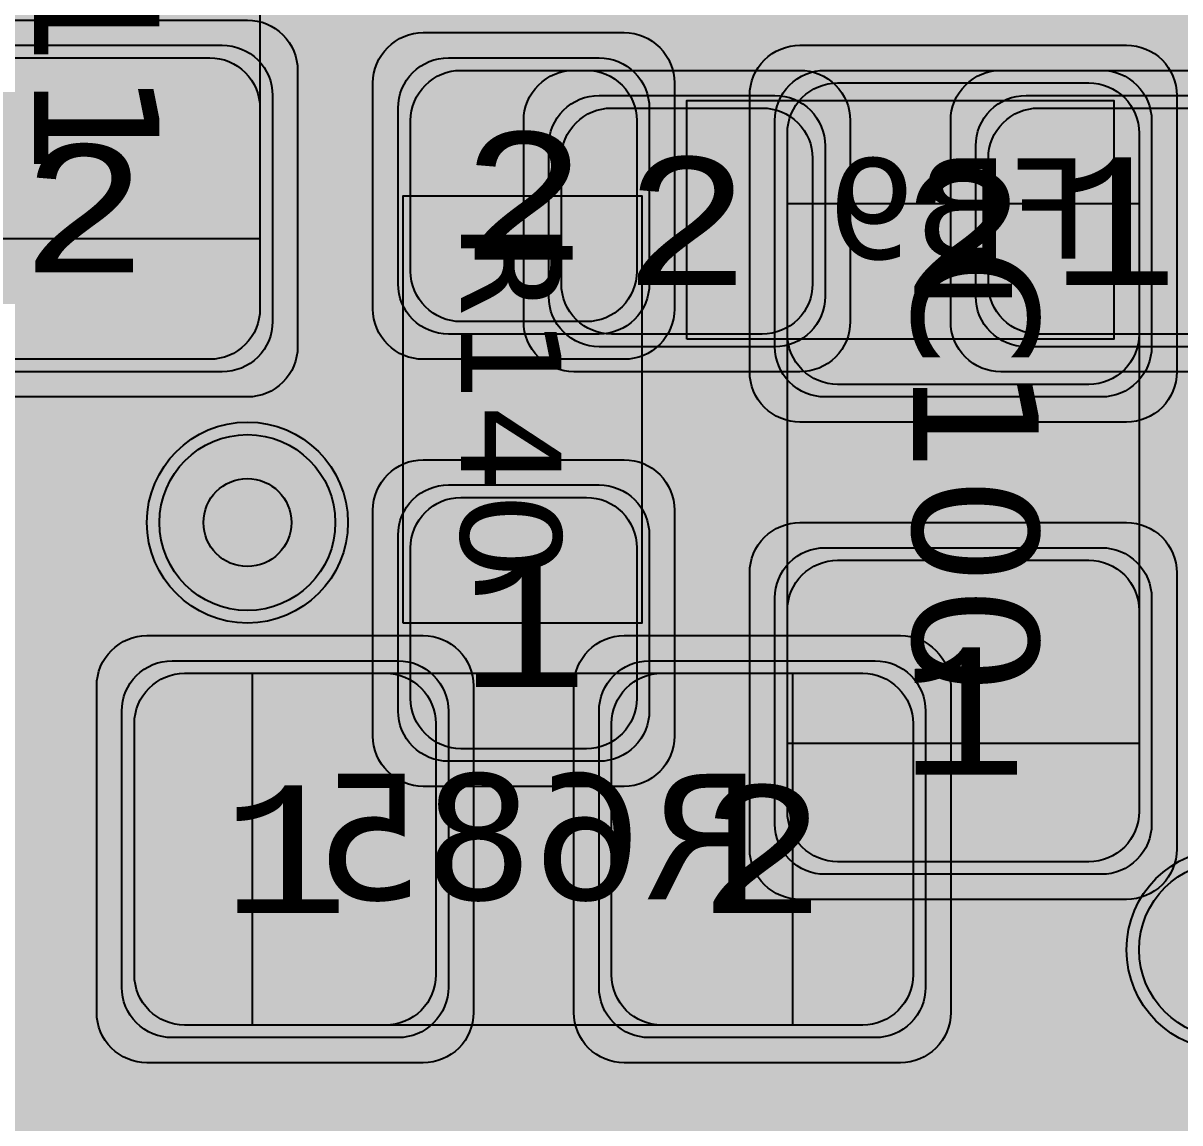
# Model space of a CAD drawing. Extents: x -28 to 199, y -61 to 255.
# Drawn here: x 31.507 to 36.112, y 166.411 to 170.788 of the extents above; entities that cross this region are included whole.
import ezdxf
from ezdxf.enums import TextEntityAlignment as Align

# ---------------------------------------------------------------- set-up
doc = ezdxf.new("R2010")
doc.units = 0
doc.header["$MEASUREMENT"] = 0
for name, color, linetype in [('ASSEMBLY_OUTLINES_BTM', 191, 'CONTINUOUS'), ('ASSEMBLY_OUTLINES_TOP', 102, 'CONTINUOUS'), ('ASSEMBLY_PART_NUMBERS_BTM', 191, 'CONTINUOUS'), ('ASSEMBLY_PART_NUMBERS_TOP', 102, 'CONTINUOUS'), ('ASSEMBLY_REF_DES_BTM', 191, 'CONTINUOUS'), ('ASSEMBLY_REF_DES_TOP', 102, 'CONTINUOUS'), ('DRILL_DRAWING', 21, 'CONTINUOUS'), ('GENERATED_SILKSCREEN_BTM', 255, 'CONTINUOUS'), ('GENERATED_SILKSCREEN_TOP', 140, 'CONTINUOUS'), ('PART_PADS_SMD_BTM', 10, 'CONTINUOUS'), ('PART_PADS_SMD_TOP', 150, 'CONTINUOUS'), ('PIN_NUMBERS_BTM', 8, 'CONTINUOUS'), ('PIN_NUMBERS_TOP', 8, 'CONTINUOUS'), ('PLACEMENT_OUTLINES_BTM', 222, 'CONTINUOUS'), ('PLACEMENT_OUTLINES_TOP', 130, 'CONTINUOUS'), ('PLANE_SHAPES_LAYER_2', 230, 'CONTINUOUS'), ('PLANE_SHAPES_LAYER_3', 81, 'CONTINUOUS'), ('SILKSCREEN_OUTLINES_BTM', 211, 'CONTINUOUS'), ('SILKSCREEN_OUTLINES_TOP', 150, 'CONTINUOUS'), ('SILKSCREEN_REF_DES_BTM', 211, 'CONTINUOUS'), ('SILKSCREEN_REF_DES_TOP', 150, 'CONTINUOUS'), ('SOLDERMASK_PADS_BTM', 12, 'CONTINUOUS'), ('SOLDERMASK_PADS_TOP', 180, 'CONTINUOUS'), ('SOLDERPASTE_PADS_BTM', 12, 'CONTINUOUS'), ('SOLDERPASTE_PADS_TOP', 180, 'CONTINUOUS'), ('TRACES_LAYER_BOTTOM', 10, 'CONTINUOUS'), ('TRACES_LAYER_TOP', 150, 'CONTINUOUS'), ('VIA_HOLES_LAYER_2', 30, 'CONTINUOUS'), ('VIA_HOLES_LAYER_3', 30, 'CONTINUOUS'), ('VIA_HOLES_LAYER_BOTTOM', 30, 'CONTINUOUS'), ('VIA_HOLES_LAYER_TOP', 30, 'CONTINUOUS'), ('VIA_PADS_LAYER_2', 230, 'CONTINUOUS'), ('VIA_PADS_LAYER_3', 81, 'CONTINUOUS'), ('VIA_PADS_LAYER_BOTTOM', 10, 'CONTINUOUS'), ('VIA_PADS_LAYER_TOP', 150, 'CONTINUOUS')]:
    doc.layers.add(name, color=color, linetype=linetype)
doc.styles.add('COURIER_NEW', font='COUR.TTF')
doc.styles.add('VERDANA', font='verdana.TTF')
doc.styles.add('VERIBEST_GERBER_0', font='txt')

msp = doc.modelspace()

# ---------------------------------------------------------------- hatches: boundary and pattern name
at = {"layer": 'PLANE_SHAPES_LAYER_2'}
h = msp.add_hatch(color=256, dxfattribs=at)
h.paths.add_polyline_path([(169.5, 129.25), (149.5, 129.25), (142.25, 122), (142.25, 90.5), (147.5, 90.5), (147.5, 80), (154, 80), (154, 69.25), (131.75, 69.25), (131.75, 73.25), (121.25, 73.25), (121.25, 81), (110.5, 81), (110.5, 125.75), (106.5, 125.75), (106.5, 128.75), (93.5, 128.75), (93.5, 120.25), (91.75, 120.25), (91.75, 121.5), (80, 121.5), (80, 118.25), (73.25, 118.25), (73.25, 124.5), (67.5, 124.5), (67.5, 128), (57.75, 128), (57.75, 120.25), (55.25, 120.25), (55.25, 121.5), (47.5, 121.5), (47.5, 119), (35, 119), (35, 134.75), (32.75, 134.75), (32.75, 159.75), (29.25, 159.75), (29.25, 175.25), (22.5, 175.25), (22.5, 195.25), (17.25, 195.25), (17.25, 198), (22.5, 198), (22.5, 216.5), (40.25, 216.5), (40.25, 235.5), (54.5, 235.5), (54.5, 254), (87.25, 254), (87.25, 236.25), (86.25, 236.25), (86.25, 228.75), (81, 228.75), (81, 218.75), (95.25, 218.75), (95.25, 194.5), (87, 194.5), (87, 172), (131.1, 172), (131.1, 208.75), (115.5, 208.75), (115.5, 213.75), (106.75, 213.75), (106.75, 218.75), (110.25, 222.25), (110.25, 226.25), (142.5, 226.25), (142.5, 221.5), (160.5, 221.5), (160.5, 240.75), (169.5, 240.75)])
h.paths.add_polyline_path([(35.5, 149.5), (41.75, 149.5), (41.75, 152), (39.25, 152), (39.25, 154), (37.75, 154), (37.75, 152), (35.5, 152)], flags=16)
h.paths.add_polyline_path([(37.5, 125.75), (37.5, 128.75), (42.75, 128.75), (42.75, 125.75)], flags=16)
h.paths.add_polyline_path([(52, 127.75), (52, 130.75), (54.25, 130.75), (54.25, 127.75)], flags=16)
h.paths.add_polyline_path([(50.75, 219.5), (50.75, 226.5), (71.75, 226.5), (71.75, 219.5)], flags=16)
h.paths.add_polyline_path([(66.5, 150.75), (66.5, 177.5), (72.25, 177.5), (72.25, 150.75)], flags=16)
h.paths.add_polyline_path([(47.25, 185.25), (73, 185.25), (73, 188.25), (70.25, 188.25), (70.25, 191), (47.25, 191)], flags=16)
h.paths.add_polyline_path([(84.5, 208), (84.5, 212.75), (85, 212.75), (85, 208)], flags=16)
h.paths.add_polyline_path([(61.5, 137.25), (87.75, 137.25), (87.75, 140.5), (84.75, 140.5), (84.75, 143), (61.5, 143)], flags=16)
h.paths.add_polyline_path([(88.75, 127), (88.75, 130), (91, 130), (91, 127)], flags=16)
h.paths.add_polyline_path([(85.5, 130.25), (85.5, 132.5), (91, 132.5), (91, 130.25)], flags=16)
h.paths.add_polyline_path([(108.75, 142.25), (135.75, 142.25), (135.75, 145.75), (132.25, 145.75), (132.25, 149), (108.75, 149)], flags=16)
h.paths.add_polyline_path([(114.25, 126.75), (140.75, 126.75), (140.75, 129.75), (137.25, 129.75), (137.25, 133), (114.25, 133)], flags=16)
h.paths.add_polyline_path([(155.25, 180.25), (166.25, 180.25), (166.25, 186.25), (152.25, 186.25), (152.25, 183), (155.25, 183)], flags=16)
at = {"layer": 'PLANE_SHAPES_LAYER_3'}
h = msp.add_hatch(color=256, dxfattribs=at)
h.paths.add_polyline_path([(169.5, 129.25), (149.5, 129.25), (142.25, 122), (142.25, 90.5), (147.5, 90.5), (147.5, 80), (154, 80), (154, 69.25), (131.75, 69.25), (131.75, 73.25), (121.25, 73.25), (121.25, 81), (110.5, 81), (110.5, 125.75), (106.5, 125.75), (106.5, 128.75), (93.5, 128.75), (93.5, 120.25), (91.75, 120.25), (91.75, 121.5), (80, 121.5), (80, 118.25), (73.25, 118.25), (73.25, 124.5), (67.5, 124.5), (67.5, 127.75), (58.25, 127.75), (58.25, 130.25), (88.75, 130.25), (88.75, 127), (91, 127), (91, 132.5), (55, 132.5), (55, 131.25), (52, 131.25), (52, 127.75), (55, 127.75), (55, 127.25), (57.75, 127.25), (57.75, 120.25), (55.25, 120.25), (55.25, 121.5), (47.5, 121.5), (47.5, 119), (35, 119), (35, 134.75), (32.75, 134.75), (32.75, 159.75), (29.25, 159.75), (29.25, 175.25), (22.5, 175.25), (22.5, 195.25), (17.25, 195.25), (17.25, 198), (22.5, 198), (22.5, 216.5), (40.25, 216.5), (40.25, 235.5), (54.5, 235.5), (54.5, 254), (87.25, 254), (87.25, 236.25), (86.25, 236.25), (86.25, 228.75), (81, 228.75), (81, 218.75), (95.25, 218.75), (95.25, 194.5), (87, 194.5), (87, 172), (131.1, 172), (131.1, 208.75), (115.5, 208.75), (115.5, 213.75), (106.75, 213.75), (106.75, 218.75), (110.25, 222.25), (110.25, 226.25), (142.5, 226.25), (142.5, 221.5), (160.5, 221.5), (160.5, 240.75), (169.5, 240.75)])
h.paths.add_polyline_path([(35.5, 149.5), (41.75, 149.5), (41.75, 152), (39.25, 152), (39.25, 154), (37.75, 154), (37.75, 152), (35.5, 152)], flags=16)
h.paths.add_polyline_path([(37.5, 125.75), (37.5, 128.75), (42.75, 128.75), (42.75, 125.75)], flags=16)
h.paths.add_polyline_path([(50.75, 219.5), (50.75, 226.5), (71.75, 226.5), (71.75, 219.5)], flags=16)
h.paths.add_polyline_path([(66.5, 150.75), (66.5, 177.5), (72.25, 177.5), (72.25, 150.75)], flags=16)
h.paths.add_polyline_path([(47.25, 185.25), (73, 185.25), (73, 188.25), (70.25, 188.25), (70.25, 191), (47.25, 191)], flags=16)
h.paths.add_polyline_path([(84.5, 208), (84.5, 212.75), (85, 212.75), (85, 208)], flags=16)
h.paths.add_polyline_path([(61.5, 137.25), (87.75, 137.25), (87.75, 140.5), (84.75, 140.5), (84.75, 143), (61.5, 143)], flags=16)
h.paths.add_polyline_path([(108.75, 142.25), (135.75, 142.25), (135.75, 145.75), (132.25, 145.75), (132.25, 149), (108.75, 149)], flags=16)
h.paths.add_polyline_path([(114.25, 126.75), (140.75, 126.75), (140.75, 129.75), (137.25, 129.75), (137.25, 133), (114.25, 133)], flags=16)
h.paths.add_polyline_path([(155.25, 180.25), (166.25, 180.25), (166.25, 186.25), (152.25, 186.25), (152.25, 183), (155.25, 183)], flags=16)
at = {"layer": 'VIA_HOLES_LAYER_2'}
h = msp.add_hatch(color=256, dxfattribs=at)
edge = h.paths.add_edge_path()
edge.add_arc((32.4, 168.8), 0.175, 0, 360)
at = {"layer": 'VIA_HOLES_LAYER_3'}
h = msp.add_hatch(color=256, dxfattribs=at)
edge = h.paths.add_edge_path()
edge.add_arc((32.4, 168.8), 0.175, 0, 360)
at = {"layer": 'VIA_HOLES_LAYER_BOTTOM'}
h = msp.add_hatch(color=256, dxfattribs=at)
edge = h.paths.add_edge_path()
edge.add_arc((32.4, 168.8), 0.175, 0, 360)
at = {"layer": 'VIA_HOLES_LAYER_TOP'}
h = msp.add_hatch(color=256, dxfattribs=at)
edge = h.paths.add_edge_path()
edge.add_arc((32.4, 168.8), 0.175, 0, 360)

# ---------------------------------------------------------------- linework, layer by layer
at = {"layer": 'ASSEMBLY_OUTLINES_BTM'}
for points in [[(34.15, 169.53), (34.15, 170.48), (35.85, 170.48), (35.85, 169.53)], [(32.42, 166.8), (32.42, 168.2), (34.57, 168.2), (34.57, 166.8)]]:
    msp.add_lwpolyline(points, close=True, dxfattribs=at)
at = {"layer": 'ASSEMBLY_OUTLINES_TOP'}
for points in [[(31.05, 169.93), (31.05, 172.08), (32.45, 172.08), (32.45, 169.93)], [(33.02, 168.4), (33.02, 170.1), (33.97, 170.1), (33.97, 168.4)], [(34.55, 167.92), (34.55, 170.07), (35.95, 170.07), (35.95, 167.92)]]:
    msp.add_lwpolyline(points, close=True, dxfattribs=at)
at = {"layer": 'GENERATED_SILKSCREEN_BTM', "const_width": 0.15}
for points in [[(31.3096, 170.006), (31.5792, 170.006), (31.5824, 170.006), (31.5872, 170.0076), (31.5888, 170.0092), (31.7232, 170.118), (31.7256, 170.1188), (31.7264, 170.1204), (31.728, 170.1228), (31.7296, 170.1284), (31.7304, 170.1316), (31.7304, 170.3508), (31.7296, 170.3548), (31.728, 170.358), (31.7264, 170.3604), (31.7256, 170.3612), (31.7232, 170.3636), (31.5888, 170.4732), (31.5856, 170.474), (31.584, 170.4748), (31.5824, 170.4756), (31.5792, 170.4764), (31.3096, 170.4764)], [(31.9416, 170.3564), (32.0448, 170.4708), (32.0504, 170.4748), (32.056, 170.4764), (32.4712, 170.4764), (32.4768, 170.4748), (32.4816, 170.4708), (32.4856, 170.466), (32.4872, 170.4604), (32.4872, 170.1108), (32.4872, 170.1084), (32.4872, 170.106), (32.4872, 169.6924), (32.4856, 169.6868), (32.4816, 169.6812), (32.4768, 169.6772), (32.4712, 169.6764), (32.0512, 169.6764), (31.92, 169.7908), (31.9168, 169.7956), (31.9152, 169.802), (31.9152, 169.9732), (32.0328, 170.106), (31.9488, 170.1732), (31.9464, 170.1764), (31.944, 170.1804), (31.9424, 170.1844), (31.9416, 170.1868), (31.9416, 170.3564)], [(32.6872, 170.4436), (32.6816, 170.4452), (32.6768, 170.4484), (32.6744, 170.454), (32.6736, 170.4596), (32.6744, 170.466), (32.6768, 170.4708), (32.6816, 170.4748), (32.6872, 170.4764), (33.2272, 170.4764), (33.2328, 170.4748), (33.2376, 170.4708), (33.2416, 170.466), (33.2432, 170.4604), (33.2432, 169.6924), (33.2416, 169.6868), (33.2376, 169.682), (33.2328, 169.6796), (33.2272, 169.6788), (33.2208, 169.6796), (33.2152, 169.682), (33.2112, 169.6868), (33.2096, 169.6924), (33.2096, 170.0964), (32.8472, 170.0964), (32.8416, 170.0972), (32.8368, 170.1012), (32.8344, 170.1068), (32.8336, 170.1124), (32.8344, 170.118), (32.8368, 170.1236), (32.8416, 170.1276), (32.8472, 170.1292), (33.2096, 170.1292), (33.2096, 170.4436), (32.6872, 170.4436)], [(31.6976, 170.3428), (31.6976, 170.1396), (31.5744, 170.038), (31.316, 170.038), (31.1912, 170.1396), (31.1912, 170.3428), (31.316, 170.4436), (31.5744, 170.4436), (31.6976, 170.3428)], [(32.4536, 170.4436), (32.064, 170.4436), (31.9744, 170.3436), (31.9744, 170.1956), (32.0632, 170.1244), (32.4536, 170.1244), (32.4536, 170.4436)], [(32.4536, 170.0916), (32.0648, 170.0916), (31.9472, 169.9596), (31.9472, 169.8092), (32.0632, 169.7092), (32.4536, 169.7092), (32.4536, 170.0916)], [(31.5888, 169.6796), (31.7232, 169.7892), (31.7256, 169.7908), (31.7272, 169.7932), (31.728, 169.798), (31.7272, 169.8036), (31.7248, 169.8092), (31.7208, 169.8132), (31.716, 169.8164), (31.7104, 169.8172), (31.7048, 169.8156), (31.5744, 169.7092), (31.316, 169.7092)], [(31.3096, 169.6764), (31.5792, 169.6764), (31.5824, 169.6772), (31.5856, 169.678), (31.5888, 169.6796)], [(33.3812, 168.9712), (33.3844, 168.9704), (33.3868, 168.9696), (33.39, 168.968), (33.4988, 168.88), (33.4988, 169.2136), (32.9764, 169.2136), (32.9708, 169.2152), (32.966, 169.2184), (32.9636, 169.224), (32.9628, 169.2296), (32.9636, 169.236), (32.966, 169.2408), (32.9708, 169.2448), (32.9764, 169.2464), (33.5164, 169.2464), (33.522, 169.2448), (33.5268, 169.2408), (33.5308, 169.236), (33.5324, 169.2304), (33.5324, 168.8456), (33.5316, 168.84), (33.5292, 168.836), (33.526, 168.8336), (33.5204, 168.832), (33.5172, 168.8304), (33.5132, 168.8296), (33.5092, 168.8304), (33.506, 168.8328), (33.3756, 168.9392), (33.1172, 168.9392), (32.9924, 168.8376), (32.9924, 168.58), (33.1172, 168.48), (33.3756, 168.48), (33.506, 168.5856), (33.5116, 168.588), (33.5164, 168.588), (33.522, 168.5848), (33.526, 168.5808), (33.5292, 168.5752), (33.5308, 168.5696), (33.53, 168.5664), (33.5292, 168.564), (33.5276, 168.5616), (33.5252, 168.56), (33.39, 168.4496), (33.3876, 168.448), (33.3844, 168.448), (33.3812, 168.4464), (33.1116, 168.4464), (33.11, 168.4464), (33.1084, 168.4472), (33.1076, 168.4472), (33.106, 168.448), (33.1044, 168.448), (33.1012, 168.4496), (32.966, 168.56), (32.9636, 168.5624), (32.9628, 168.564), (32.9612, 168.5688), (32.9604, 168.572), (32.9604, 168.8456), (32.9612, 168.8488), (32.9628, 168.8536), (32.9628, 168.8552), (32.9644, 168.856), (32.9652, 168.8576), (32.966, 168.8592), (33.1012, 168.968), (33.1052, 168.9696), (33.1084, 168.9704), (33.1116, 168.9712), (33.3812, 168.9712)], [(33.7436, 168.9512), (33.7692, 168.8744), (33.7436, 168.7976), (33.7436, 168.7952), (33.7428, 168.792), (33.7428, 168.5448), (33.7428, 168.5424), (33.7436, 168.54), (33.7444, 168.5368), (33.7476, 168.5336), (33.8276, 168.4512), (33.8316, 168.448), (33.8356, 168.4472), (33.8388, 168.4464), (34.1324, 168.4464), (34.1348, 168.4464), (34.1372, 168.4472), (34.1404, 168.448), (34.1436, 168.4512), (34.2236, 168.5336), (34.2276, 168.5368), (34.2284, 168.54), (34.2284, 168.5448), (34.2284, 168.792), (34.2284, 168.7952), (34.2284, 168.7968), (34.2276, 168.7976), (34.202, 168.8744), (34.2276, 168.9512), (34.2284, 168.952), (34.2284, 168.9568), (34.2284, 169.1488), (34.2284, 169.152), (34.2276, 169.156), (34.2236, 169.16), (34.1436, 169.2424), (34.1404, 169.2448), (34.1372, 169.2456), (34.1348, 169.2464), (34.1324, 169.2464), (33.8388, 169.2464), (33.8356, 169.2456), (33.8316, 169.2448), (33.8276, 169.2424), (33.7476, 169.16), (33.7444, 169.1552), (33.7436, 169.152), (33.7428, 169.1488), (33.7428, 168.9568), (33.7428, 168.9536), (33.7436, 168.952), (33.7436, 168.9512)], [(34.6052, 169.2432), (34.4708, 169.1336), (34.4676, 169.1296), (34.466, 169.1232), (34.4668, 169.1184), (34.4684, 169.1144), (34.4708, 169.1112), (34.4748, 169.108), (34.4788, 169.1056), (34.4828, 169.1048), (34.4868, 169.1048), (34.49, 169.1072), (34.6212, 169.2136), (34.8804, 169.2136), (35.0036, 169.1128), (35.0036, 168.8256), (34.8948, 168.9144), (34.8916, 168.9152), (34.89, 168.916), (34.8892, 168.916), (34.8892, 168.9168), (34.8852, 168.9176), (34.6156, 168.9176), (34.6124, 168.9168), (34.6124, 168.916), (34.6108, 168.916), (34.6084, 168.9152), (34.606, 168.9144), (34.4708, 168.8056), (34.47, 168.8032), (34.4684, 168.8024), (34.4676, 168.8016), (34.4676, 168.8), (34.466, 168.7944), (34.4652, 168.792), (34.4652, 168.572), (34.466, 168.568), (34.4676, 168.5648), (34.4684, 168.5616), (34.4708, 168.5592), (34.6052, 168.4496), (34.6092, 168.448), (34.61, 168.4472), (34.6124, 168.4472), (34.6132, 168.4464), (34.614, 168.4464), (34.6156, 168.4464), (34.8852, 168.4464), (34.8884, 168.4472), (34.8916, 168.448), (34.8948, 168.4496), (35.0292, 168.5592), (35.0316, 168.5608), (35.0324, 168.5616), (35.034, 168.564), (35.0356, 168.5696), (35.0364, 168.572), (35.0364, 169.1208), (35.0356, 169.1248), (35.034, 169.128), (35.0324, 169.1296), (35.0316, 169.1312), (35.0292, 169.1336), (34.8948, 169.2432), (34.8916, 169.244), (34.89, 169.2448), (34.8884, 169.2456), (34.8852, 169.2464), (34.6156, 169.2464), (34.6124, 169.2456), (34.6108, 169.2448), (34.6084, 169.244), (34.6052, 169.2432)], [(35.226, 168.9424), (35.2236, 168.944), (35.2228, 168.948), (35.2212, 168.952), (35.2204, 168.956), (35.2204, 169.1208), (35.2212, 169.1248), (35.2228, 169.1272), (35.2228, 169.1296), (35.2236, 169.1304), (35.2252, 169.1312), (35.226, 169.1328), (35.362, 169.2432), (35.366, 169.2448), (35.3692, 169.2456), (35.3724, 169.2464), (35.7756, 169.2464), (35.7828, 169.2448), (35.7876, 169.2408), (35.7916, 169.236), (35.7932, 169.2304), (35.7932, 168.4624), (35.7916, 168.456), (35.7876, 168.452), (35.7828, 168.4496), (35.7772, 168.4488), (35.7708, 168.4496), (35.7652, 168.452), (35.7612, 168.456), (35.7596, 168.4624), (35.7596, 168.8304), (35.3836, 168.8304), (35.2524, 168.4576), (35.2492, 168.452), (35.2436, 168.4488), (35.238, 168.448), (35.2324, 168.4496), (35.2276, 168.452), (35.2236, 168.456), (35.222, 168.4616), (35.2228, 168.468), (35.354, 168.8408), (35.226, 168.9424)], [(34.1964, 169.14), (34.1964, 168.9584), (34.1748, 168.8896), (33.798, 168.8896), (33.7748, 168.9584), (33.7748, 169.14), (33.846, 169.2136), (34.1244, 169.2136), (34.1964, 169.14)], [(35.7596, 169.2136), (35.3772, 169.2136), (35.2524, 169.1128), (35.2524, 168.964), (35.3772, 168.8624), (35.7596, 168.8624), (35.7596, 169.2136)], [(34.1964, 168.7888), (34.1964, 168.552), (34.1244, 168.4792), (33.846, 168.4792), (33.7748, 168.552), (33.7748, 168.7888), (33.798, 168.8576), (34.1748, 168.8576), (34.1964, 168.7888)], [(35.0036, 168.784), (35.0036, 168.58), (34.8804, 168.4792), (34.622, 168.4792), (34.4972, 168.58), (34.4972, 168.784), (34.622, 168.8856), (34.8804, 168.8856), (35.0036, 168.784)]]:
    msp.add_lwpolyline(points, dxfattribs=at)
for points in [[(35.292098, 170.480005, 1.22306e-05), (35.292089, 170.479995), (34.707911, 170.479995, 1.22306e-05), (34.707902, 170.480005), (35.292098, 170.480005)], [(35.283844, 169.529995), (34.716156, 169.529995, 1.1642e-05), (34.716164, 169.530005), (35.283836, 169.530005, 1.1642e-05), (35.283844, 169.529995)], [(33.769515, 168.200005, 1.10969e-05), (33.769508, 168.199995), (33.230492, 168.199995, 1.10969e-05), (33.230485, 168.200005), (33.769515, 168.200005)], [(33.769515, 166.799995), (33.230485, 166.799995, 1.10969e-05), (33.230492, 166.800005), (33.769508, 166.800005, 1.10969e-05), (33.769515, 166.799995)]]:
    msp.add_lwpolyline(points, format="xyb", dxfattribs=at)
at = {"layer": 'GENERATED_SILKSCREEN_TOP', "const_width": 0.15}
for points in [[(32.450005, 170.730485, 1.10969e-05), (32.449995, 170.730492), (32.449995, 171.269508, 1.10969e-05), (32.450005, 171.269515), (32.450005, 170.730485)], [(33.020005, 168.957911, 1.22306e-05), (33.019995, 168.957902), (33.019995, 169.542098, 1.22306e-05), (33.020005, 169.542089), (33.020005, 168.957911)], [(33.970005, 168.966156, 1.1642e-05), (33.969995, 168.966164), (33.969995, 169.533836, 1.1642e-05), (33.970005, 169.533844), (33.970005, 168.966156)], [(34.550005, 168.730492, 1.10969e-05), (34.549995, 168.730485), (34.549995, 169.269515, 1.10969e-05), (34.550005, 169.269508), (34.550005, 168.730492)], [(35.950005, 168.730485, 1.10969e-05), (35.949995, 168.730492), (35.949995, 169.269508, 1.10969e-05), (35.950005, 169.269515), (35.950005, 168.730485)]]:
    msp.add_lwpolyline(points, format="xyb", dxfattribs=at)
for points in [[(32.5592, 166.8252), (32.5608, 166.8228), (32.5648, 166.822), (32.5688, 166.8196), (32.5728, 166.8196), (32.7376, 166.8196), (32.7416, 166.8196), (32.744, 166.822), (32.7464, 166.822), (32.7472, 166.8228), (32.748, 166.8236), (32.7504, 166.8252), (32.86, 166.9612), (32.8616, 166.9652), (32.8624, 166.9676), (32.8632, 166.9716), (32.8632, 167.3748), (32.8616, 167.382), (32.8576, 167.386), (32.8536, 167.3908), (32.8472, 167.3924), (32.0792, 167.3924), (32.0728, 167.3908), (32.0688, 167.3868), (32.0664, 167.382), (32.0656, 167.3764), (32.0664, 167.37), (32.0688, 167.3644), (32.0728, 167.3604), (32.0792, 167.3588), (32.4472, 167.3588), (32.4472, 166.9828), (32.0744, 166.8516), (32.0688, 166.8484), (32.0656, 166.8428), (32.0648, 166.8364), (32.0664, 166.8316), (32.0696, 166.8268), (32.0736, 166.8228), (32.0784, 166.8204), (32.0848, 166.822), (32.4576, 166.9532), (32.5592, 166.8252)], [(32.8304, 167.3588), (32.8304, 166.9756), (32.7296, 166.8516), (32.5808, 166.8516), (32.4792, 166.9756), (32.4792, 167.3588), (32.8304, 167.3588)], [(33.5992, 166.4296), (33.4648, 166.5392), (33.4608, 166.5416), (33.46, 166.5448), (33.4584, 166.548), (33.4576, 166.552), (33.4576, 167.1008), (33.4584, 167.1048), (33.46, 167.108), (33.4616, 167.1096), (33.4624, 167.1112), (33.464, 167.1136), (33.5992, 167.2232), (33.6016, 167.224), (33.604, 167.2248), (33.6048, 167.2256), (33.608, 167.2264), (33.8776, 167.2264), (33.8816, 167.2256), (33.8832, 167.2248), (33.8856, 167.224), (33.888, 167.2232), (34.0232, 167.1136), (34.0264, 167.1096), (34.028, 167.1032), (34.0272, 167.0984), (34.0256, 167.0944), (34.0232, 167.0912), (34.0192, 167.088), (34.0152, 167.0856), (34.0112, 167.0848), (34.0072, 167.0848), (34.004, 167.0872), (33.872, 167.1936), (33.6136, 167.1936), (33.4904, 167.0928), (33.4904, 166.56), (33.6136, 166.4592), (33.872, 166.4592), (34.004, 166.5656), (34.0072, 166.5672), (34.0112, 166.568), (34.0152, 166.5672), (34.0192, 166.5648), (34.0232, 166.5616), (34.0256, 166.5576), (34.0272, 166.5528), (34.028, 166.548), (34.0264, 166.5432), (34.0232, 166.5392), (33.888, 166.4296), (33.8848, 166.428), (33.884, 166.4272), (33.8816, 166.4272), (33.8808, 166.4264), (33.88, 166.4264), (33.8776, 166.4264), (33.608, 166.4264), (33.6048, 166.4272), (33.6016, 166.428), (33.5992, 166.4296)], [(34.3536, 166.4296), (34.2192, 166.5392), (34.2152, 166.5432), (34.2144, 166.5456), (34.2144, 166.548), (34.2152, 166.5536), (34.2184, 166.5592), (34.2216, 166.5632), (34.2264, 166.5664), (34.232, 166.5672), (34.2376, 166.5656), (34.368, 166.4592), (34.6264, 166.4592), (34.7512, 166.56), (34.7512, 166.8472), (34.6424, 166.7592), (34.6392, 166.7576), (34.6384, 166.7568), (34.636, 166.756), (34.6328, 166.756), (34.3632, 166.756), (34.36, 166.756), (34.3552, 166.7576), (34.3536, 166.7592), (34.2192, 166.868), (34.2176, 166.8688), (34.216, 166.8704), (34.2144, 166.8728), (34.2128, 166.8784), (34.212, 166.8816), (34.212, 167.1008), (34.2128, 167.1048), (34.2144, 167.108), (34.216, 167.1104), (34.2176, 167.1112), (34.2192, 167.1136), (34.3536, 167.2232), (34.3568, 167.224), (34.3592, 167.2248), (34.36, 167.2256), (34.3632, 167.2264), (34.6328, 167.2264), (34.636, 167.2256), (34.6368, 167.2256), (34.6376, 167.2248), (34.64, 167.224), (34.6432, 167.2232), (34.7776, 167.1136), (34.78, 167.1096), (34.7808, 167.1064), (34.7824, 167.104), (34.7832, 167.1008), (34.7832, 166.552), (34.7824, 166.5496), (34.7808, 166.544), (34.78, 166.5424), (34.7776, 166.5392), (34.6432, 166.4296), (34.6392, 166.428), (34.6384, 166.4272), (34.6368, 166.4272), (34.6352, 166.4264), (34.6344, 166.4264), (34.6328, 166.4264), (34.3632, 166.4264), (34.36, 166.4272), (34.3568, 166.428), (34.3536, 166.4296)], [(34.2448, 167.0928), (34.2448, 166.8896), (34.368, 166.788), (34.6264, 166.788), (34.7512, 166.8896), (34.7512, 167.0928), (34.6264, 167.1936), (34.368, 167.1936), (34.2448, 167.0928)], [(35.1184, 166.9512), (35.1152, 166.9504), (35.1128, 166.9496), (35.1096, 166.948), (35.0008, 166.86), (35.0008, 167.1936), (35.5232, 167.1936), (35.5288, 167.1952), (35.5336, 167.1984), (35.536, 167.204), (35.5368, 167.2096), (35.536, 167.216), (35.5336, 167.2208), (35.5288, 167.2248), (35.5232, 167.2264), (34.9832, 167.2264), (34.9776, 167.2248), (34.9728, 167.2208), (34.9688, 167.216), (34.9672, 167.2104), (34.9672, 166.8256), (34.968, 166.82), (34.9704, 166.816), (34.9736, 166.8136), (34.9792, 166.812), (34.9832, 166.8104), (34.9864, 166.8096), (34.9904, 166.8104), (34.9936, 166.8128), (35.124, 166.9192), (35.3824, 166.9192), (35.5072, 166.8176), (35.5072, 166.56), (35.3824, 166.46), (35.124, 166.46), (34.9936, 166.5656), (34.988, 166.568), (34.9832, 166.568), (34.9784, 166.5648), (34.9736, 166.5608), (34.9704, 166.5552), (34.9696, 166.5496), (34.9704, 166.544), (34.9744, 166.54), (35.1096, 166.4296), (35.112, 166.428), (35.1152, 166.428), (35.1184, 166.4264), (35.388, 166.4264), (35.3904, 166.4264), (35.3912, 166.4272), (35.392, 166.4272), (35.3936, 166.428), (35.3952, 166.428), (35.3984, 166.4296), (35.5336, 166.54), (35.536, 166.5424), (35.5368, 166.544), (35.5384, 166.5488), (35.5392, 166.552), (35.5392, 166.8256), (35.5384, 166.8288), (35.5368, 166.8336), (35.5368, 166.8352), (35.536, 166.836), (35.5344, 166.8376), (35.5336, 166.8392), (35.3984, 166.948), (35.3944, 166.9496), (35.3912, 166.9504), (35.388, 166.9512), (35.1184, 166.9512)], [(32.096, 166.5204), (32.0952, 166.5268), (32.0912, 166.53), (32.0856, 166.5324), (32.0792, 166.5332), (32.0736, 166.5324), (32.068, 166.53), (32.064, 166.5268), (32.0632, 166.5204), (32.0632, 166.2084)], [(32.096, 166.2084), (32.096, 166.3492), (32.8472, 166.3492), (32.8528, 166.35), (32.8568, 166.3524), (32.8592, 166.3564), (32.86, 166.362), (32.8608, 166.366), (32.8608, 166.37), (32.8592, 166.3732), (32.856, 166.3764), (32.6368, 166.5324), (32.6312, 166.5348), (32.6264, 166.5348), (32.6208, 166.5324), (32.6168, 166.5284), (32.6136, 166.5236), (32.612, 166.518), (32.6136, 166.5124), (32.6176, 166.5084), (32.7968, 166.3804), (32.096, 166.3804), (32.096, 166.5204)]]:
    msp.add_lwpolyline(points, dxfattribs=at)
at = {"layer": 'PART_PADS_SMD_BTM'}
for points in [[(34.7, 169.7, -0.4142135624), (34.5, 169.5), (33.8, 169.5, -0.4142135624), (33.6, 169.7), (33.6, 170.3, -0.4142135624), (33.8, 170.5), (34.5, 170.5, -0.4142135624), (34.7, 170.3)], [(36.4, 169.7, -0.4142135624), (36.2, 169.5), (35.5, 169.5, -0.4142135624), (35.3, 169.7), (35.3, 170.3, -0.4142135624), (35.5, 170.5), (36.2, 170.5, -0.4142135624), (36.4, 170.3)], [(33, 168.25, -0.4142135624), (33.2, 168.05), (33.2, 166.95, -0.4142135624), (33, 166.75), (32.1, 166.75, -0.4142135624), (31.9, 166.95), (31.9, 168.05, -0.4142135624), (32.1, 168.25)], [(34.9, 168.25, -0.4142135624), (35.1, 168.05), (35.1, 166.95, -0.4142135624), (34.9, 166.75), (34, 166.75, -0.4142135624), (33.8, 166.95), (33.8, 168.05, -0.4142135624), (34, 168.25)]]:
    msp.add_lwpolyline(points, format="xyb", close=True, dxfattribs=at)
at = {"layer": 'PART_PADS_SMD_TOP'}
for points in [[(31, 170.5, -0.4142135624), (31.2, 170.7), (32.3, 170.7, -0.4142135624), (32.5, 170.5), (32.5, 169.6, -0.4142135624), (32.3, 169.4), (31.2, 169.4, -0.4142135624), (31, 169.6)], [(33.2, 169.55, -0.4142135624), (33, 169.75), (33, 170.45, -0.4142135624), (33.2, 170.65), (33.8, 170.65, -0.4142135624), (34, 170.45), (34, 169.75, -0.4142135624), (33.8, 169.55)], [(36, 169.5, -0.4142135624), (35.8, 169.3), (34.7, 169.3, -0.4142135624), (34.5, 169.5), (34.5, 170.4, -0.4142135624), (34.7, 170.6), (35.8, 170.6, -0.4142135624), (36, 170.4)], [(33.2, 167.85, -0.4142135624), (33, 168.05), (33, 168.75, -0.4142135624), (33.2, 168.95), (33.8, 168.95, -0.4142135624), (34, 168.75), (34, 168.05, -0.4142135624), (33.8, 167.85)], [(36, 167.6, -0.4142135624), (35.8, 167.4), (34.7, 167.4, -0.4142135624), (34.5, 167.6), (34.5, 168.5, -0.4142135624), (34.7, 168.7), (35.8, 168.7, -0.4142135624), (36, 168.5)]]:
    msp.add_lwpolyline(points, format="xyb", close=True, dxfattribs=at)
at = {"layer": 'PLACEMENT_OUTLINES_BTM'}
for points in [[(34.15, 169.53), (34.15, 170.48), (35.85, 170.48), (35.85, 169.53)], [(32.42, 166.8), (32.42, 168.2), (34.57, 168.2), (34.57, 166.8)]]:
    msp.add_lwpolyline(points, close=True, dxfattribs=at)
at = {"layer": 'PLACEMENT_OUTLINES_TOP'}
for points in [[(31.05, 169.93), (31.05, 172.08), (32.45, 172.08), (32.45, 169.93)], [(33.02, 168.4), (33.02, 170.1), (33.97, 170.1), (33.97, 168.4)], [(34.55, 167.92), (34.55, 170.07), (35.95, 170.07), (35.95, 167.92)]]:
    msp.add_lwpolyline(points, close=True, dxfattribs=at)
at = {"layer": 'SILKSCREEN_OUTLINES_BTM'}
for points in [[(34.15, 169.53), (34.15, 170.48), (35.85, 170.48), (35.85, 169.53)], [(32.42, 166.8), (32.42, 168.2), (34.57, 168.2), (34.57, 166.8)]]:
    msp.add_lwpolyline(points, close=True, dxfattribs=at)
at = {"layer": 'SILKSCREEN_OUTLINES_TOP'}
for points in [[(31.05, 169.93), (31.05, 172.08), (32.45, 172.08), (32.45, 169.93)], [(33.02, 168.4), (33.02, 170.1), (33.97, 170.1), (33.97, 168.4)], [(34.55, 167.92), (34.55, 170.07), (35.95, 170.07), (35.95, 167.92)]]:
    msp.add_lwpolyline(points, close=True, dxfattribs=at)
at = {"layer": 'SOLDERMASK_PADS_BTM'}
for points in [[(34.8, 169.6, -0.4142135624), (34.6, 169.4), (33.7, 169.4, -0.4142135624), (33.5, 169.6), (33.5, 170.4, -0.4142135624), (33.7, 170.6), (34.6, 170.6, -0.4142135624), (34.8, 170.4)], [(36.5, 169.6, -0.4142135624), (36.3, 169.4), (35.4, 169.4, -0.4142135624), (35.2, 169.6), (35.2, 170.4, -0.4142135624), (35.4, 170.6), (36.3, 170.6, -0.4142135624), (36.5, 170.4)], [(33.1, 168.35, -0.4142135624), (33.3, 168.15), (33.3, 166.85, -0.4142135624), (33.1, 166.65), (32, 166.65, -0.4142135624), (31.8, 166.85), (31.8, 168.15, -0.4142135624), (32, 168.35)], [(35, 168.35, -0.4142135624), (35.2, 168.15), (35.2, 166.85, -0.4142135624), (35, 166.65), (33.9, 166.65, -0.4142135624), (33.7, 166.85), (33.7, 168.15, -0.4142135624), (33.9, 168.35)]]:
    msp.add_lwpolyline(points, format="xyb", close=True, dxfattribs=at)
at = {"layer": 'SOLDERMASK_PADS_TOP'}
for points in [[(30.9, 170.6, -0.4142135624), (31.1, 170.8), (32.4, 170.8, -0.4142135624), (32.6, 170.6), (32.6, 169.5, -0.4142135624), (32.4, 169.3), (31.1, 169.3, -0.4142135624), (30.9, 169.5)], [(33.1, 169.45, -0.4142135624), (32.9, 169.65), (32.9, 170.55, -0.4142135624), (33.1, 170.75), (33.9, 170.75, -0.4142135624), (34.1, 170.55), (34.1, 169.65, -0.4142135624), (33.9, 169.45)], [(36.1, 169.4, -0.4142135624), (35.9, 169.2), (34.6, 169.2, -0.4142135624), (34.4, 169.4), (34.4, 170.5, -0.4142135624), (34.6, 170.7), (35.9, 170.7, -0.4142135624), (36.1, 170.5)], [(33.1, 167.75, -0.4142135624), (32.9, 167.95), (32.9, 168.85, -0.4142135624), (33.1, 169.05), (33.9, 169.05, -0.4142135624), (34.1, 168.85), (34.1, 167.95, -0.4142135624), (33.9, 167.75)], [(36.1, 167.5, -0.4142135624), (35.9, 167.3), (34.6, 167.3, -0.4142135624), (34.4, 167.5), (34.4, 168.6, -0.4142135624), (34.6, 168.8), (35.9, 168.8, -0.4142135624), (36.1, 168.6)]]:
    msp.add_lwpolyline(points, format="xyb", close=True, dxfattribs=at)
at = {"layer": 'SOLDERPASTE_PADS_BTM'}
for points in [[(34.65, 169.75, -0.4142135624), (34.45, 169.55), (33.85, 169.55, -0.4142135624), (33.65, 169.75), (33.65, 170.25, -0.4142135624), (33.85, 170.45), (34.45, 170.45, -0.4142135624), (34.65, 170.25)], [(36.35, 169.75, -0.4142135624), (36.15, 169.55), (35.55, 169.55, -0.4142135624), (35.35, 169.75), (35.35, 170.25, -0.4142135624), (35.55, 170.45), (36.15, 170.45, -0.4142135624), (36.35, 170.25)], [(32.95, 168.2, -0.4142135624), (33.15, 168), (33.15, 167, -0.4142135624), (32.95, 166.8), (32.15, 166.8, -0.4142135624), (31.95, 167), (31.95, 168, -0.4142135624), (32.15, 168.2)], [(34.85, 168.2, -0.4142135624), (35.05, 168), (35.05, 167, -0.4142135624), (34.85, 166.8), (34.05, 166.8, -0.4142135624), (33.85, 167), (33.85, 168, -0.4142135624), (34.05, 168.2)]]:
    msp.add_lwpolyline(points, format="xyb", close=True, dxfattribs=at)
at = {"layer": 'SOLDERPASTE_PADS_TOP'}
for points in [[(31.05, 170.45, -0.4142135624), (31.25, 170.65), (32.25, 170.65, -0.4142135624), (32.45, 170.45), (32.45, 169.65, -0.4142135624), (32.25, 169.45), (31.25, 169.45, -0.4142135624), (31.05, 169.65)], [(33.25, 169.6, -0.4142135624), (33.05, 169.8), (33.05, 170.4, -0.4142135624), (33.25, 170.6), (33.75, 170.6, -0.4142135624), (33.95, 170.4), (33.95, 169.8, -0.4142135624), (33.75, 169.6)], [(35.95, 169.55, -0.4142135624), (35.75, 169.35), (34.75, 169.35, -0.4142135624), (34.55, 169.55), (34.55, 170.35, -0.4142135624), (34.75, 170.55), (35.75, 170.55, -0.4142135624), (35.95, 170.35)], [(33.25, 167.9, -0.4142135624), (33.05, 168.1), (33.05, 168.7, -0.4142135624), (33.25, 168.9), (33.75, 168.9, -0.4142135624), (33.95, 168.7), (33.95, 168.1, -0.4142135624), (33.75, 167.9)], [(35.95, 167.65, -0.4142135624), (35.75, 167.45), (34.75, 167.45, -0.4142135624), (34.55, 167.65), (34.55, 168.45, -0.4142135624), (34.75, 168.65), (35.75, 168.65, -0.4142135624), (35.95, 168.45)]]:
    msp.add_lwpolyline(points, format="xyb", close=True, dxfattribs=at)
at = {"layer": 'TRACES_LAYER_BOTTOM', "const_width": 0.35}
for points in [[(35.6, 176), (35.975796, 176), (35.975796, 173.738808), (30.763194, 168.526206), (30.763194, 166.958824), (30.75, 166.94563), (30.75, 166)], [(34.45, 167.5), (34.45, 168.725), (34.15, 169.025), (34.15, 170)], [(43.3, 165.4), (42.554595, 165.4), (42.172536, 165.017941), (41.600235, 165.017941), (36.618176, 170), (35.85, 170)], [(32.55, 167.5), (32.55, 165.25)]]:
    msp.add_lwpolyline(points, dxfattribs=at)
at = {"layer": 'TRACES_LAYER_TOP', "const_width": 0.35}
for points in [[(37.1, 170.2), (36.575, 170.2), (36.325, 169.95), (35.25, 169.95)], [(31.75, 170.05), (31.8, 170.1), (33.5, 170.1)], [(35.25, 169.95), (33.65, 169.95), (33.5, 170.1)], [(32.4, 168.8), (32.8, 168.4), (33.5, 168.4)], [(35.25, 168.05), (33.85, 168.05), (33.5, 168.4)], [(35.15, 165.75), (35.15, 167.023), (35.25, 167.123), (35.25, 168.05)]]:
    msp.add_lwpolyline(points, dxfattribs=at)
at = {"layer": 'VIA_HOLES_LAYER_2'}
msp.add_circle((32.4, 168.8), 0.175, dxfattribs=at)
at = {"layer": 'VIA_HOLES_LAYER_3'}
msp.add_circle((32.4, 168.8), 0.175, dxfattribs=at)
at = {"layer": 'VIA_HOLES_LAYER_BOTTOM'}
msp.add_circle((32.4, 168.8), 0.175, dxfattribs=at)
at = {"layer": 'VIA_HOLES_LAYER_TOP'}
msp.add_circle((32.4, 168.8), 0.175, dxfattribs=at)
at = {"layer": 'VIA_PADS_LAYER_2'}
for centre in [(32.4, 168.8), (36.3, 167.1)]:
    msp.add_circle(centre, 0.4, dxfattribs=at)
at = {"layer": 'VIA_PADS_LAYER_3'}
for centre in [(32.4, 168.8), (36.3, 167.1)]:
    msp.add_circle(centre, 0.4, dxfattribs=at)
at = {"layer": 'VIA_PADS_LAYER_BOTTOM'}
for centre in [(32.4, 168.8), (36.3, 167.1)]:
    msp.add_circle(centre, 0.35, dxfattribs=at)
at = {"layer": 'VIA_PADS_LAYER_TOP'}
for centre in [(32.4, 168.8), (36.3, 167.1)]:
    msp.add_circle(centre, 0.35, dxfattribs=at)

# ---------------------------------------------------------------- texts
at = {"layer": 'ASSEMBLY_PART_NUMBERS_BTM', "style": 'VERIBEST_GERBER_0', "text_generation_flag": 2}
for s, p in [('LMH6644MAX/NOPB_2', (29.96, 186)), ('1N4148W-7-F', (31.79, 178.75)), ('ERJ-3EKF2052V', (35.96, 173.5))]:
    msp.add_text(s, height=2.032, rotation=90, dxfattribs=at).set_placement(p, align=Align.TOP_LEFT)
for s, p in [('LMH6642MF/NOPB', (42.75, 170.259998)), ('ERJ-6ENF10R7V', (33.5, 170.04)), ('ERJ-3GEY0R00V', (42.75, 170.04)), ('ERJ-6RQJ4R7V', (33.5, 167.79)), ('MMZ1608A182B', (35, 167.46)), ('GRM188R71H123KA01D', (43.75, 166.459996))]:
    msp.add_text(s, height=2.032, dxfattribs=at).set_placement(p, align=Align.TOP_LEFT)
at = {"layer": 'ASSEMBLY_PART_NUMBERS_TOP', "style": 'VERIBEST_GERBER_0'}
for s, p in [('GRM1885C1H102JA01D', (32.54, 190.75)), ('MMZ1608A182B', (35.360002, 190.75)), ('CL21B225KOFNNNE', (32.54, 187)), ('ERJ-3EKF1022V', (35.79, 182.25)), ('ERJ-3EKF1022V', (37.29, 182.25)), ('CL10B104KB8SFNC', (37.79, 176.75)), ('ERJ-3EKF6200V', (36.04, 169.25)), ('ERJ-3EKF4701V', (37.46, 169.25)), ('GRM216R71H103KA01D', (37.79, 169))]:
    msp.add_text(s, height=2.032, rotation=270, dxfattribs=at).set_placement(p, align=Align.TOP_LEFT)
at = {"layer": 'ASSEMBLY_REF_DES_BTM', "style": 'VERDANA', "text_generation_flag": 2}
for s, height, p in [('FB9', 0.4, (35.75, 170.25)), ('R685', 0.5, (34.45, 167.8))]:
    msp.add_text(s, height=height, dxfattribs=at).set_placement(p, align=Align.TOP_LEFT)
at = {"layer": 'ASSEMBLY_REF_DES_TOP', "style": 'VERDANA'}
for s, height, p in [('R311', 0.5, (32.05, 171.95)), ('R140', 0.4, (33.65, 170)), ('C100', 0.5, (35.55, 169.9))]:
    msp.add_text(s, height=height, rotation=270, dxfattribs=at).set_placement(p, align=Align.TOP_LEFT)
msp.add_text('OSC10', height=1.2, dxfattribs=at).set_placement((28, 168.25), align=Align.TOP_LEFT)
at = {"layer": 'DRILL_DRAWING', "style": 'VERIBEST_GERBER_0'}
for p in [(32.4, 168.8), (36.3, 167.1)]:
    msp.add_text('A', height=2, dxfattribs=at).set_placement(p, align=Align.MIDDLE_CENTER)
at = {"layer": 'PIN_NUMBERS_BTM', "style": 'COURIER_NEW'}
for s, p in [('2', (33.5, 170.1)), ('2', (31.75, 170.05)), ('2', (34.15, 170)), ('1', (35.85, 170)), ('2', (35.25, 169.95)), ('1', (33.5, 168.4)), ('1', (35.25, 168.05)), ('1', (32.55, 167.5)), ('2', (34.45, 167.5))]:
    msp.add_text(s, height=0.508, dxfattribs=at).set_placement(p, align=Align.MIDDLE_CENTER)
at = {"layer": 'PIN_NUMBERS_TOP', "style": 'COURIER_NEW'}
for s, p in [('2', (33.5, 170.1)), ('2', (31.75, 170.05)), ('2', (34.15, 170)), ('1', (35.85, 170)), ('2', (35.25, 169.95)), ('1', (33.5, 168.4)), ('1', (35.25, 168.05)), ('1', (32.55, 167.5)), ('2', (34.45, 167.5))]:
    msp.add_text(s, height=0.508, dxfattribs=at).set_placement(p, align=Align.MIDDLE_CENTER)
at = {"layer": 'SILKSCREEN_REF_DES_BTM', "style": 'VERIBEST_GERBER_0', "text_generation_flag": 2}
for s, p in [('FB9', (33.35, 170.49)), ('R685', (35.9, 169.26))]:
    msp.add_text(s, height=0.8, dxfattribs=at).set_placement(p, align=Align.TOP_LEFT)
at = {"layer": 'SILKSCREEN_REF_DES_TOP', "style": 'VERIBEST_GERBER_0'}
msp.add_text('R140', height=0.8, rotation=270, dxfattribs=at).set_placement((32.86, 167.5), align=Align.TOP_LEFT)
msp.add_text('C95', height=0.8, dxfattribs=at).set_placement((33.35, 167.24), align=Align.TOP_LEFT)

doc.saveas('drawing.dxf')
